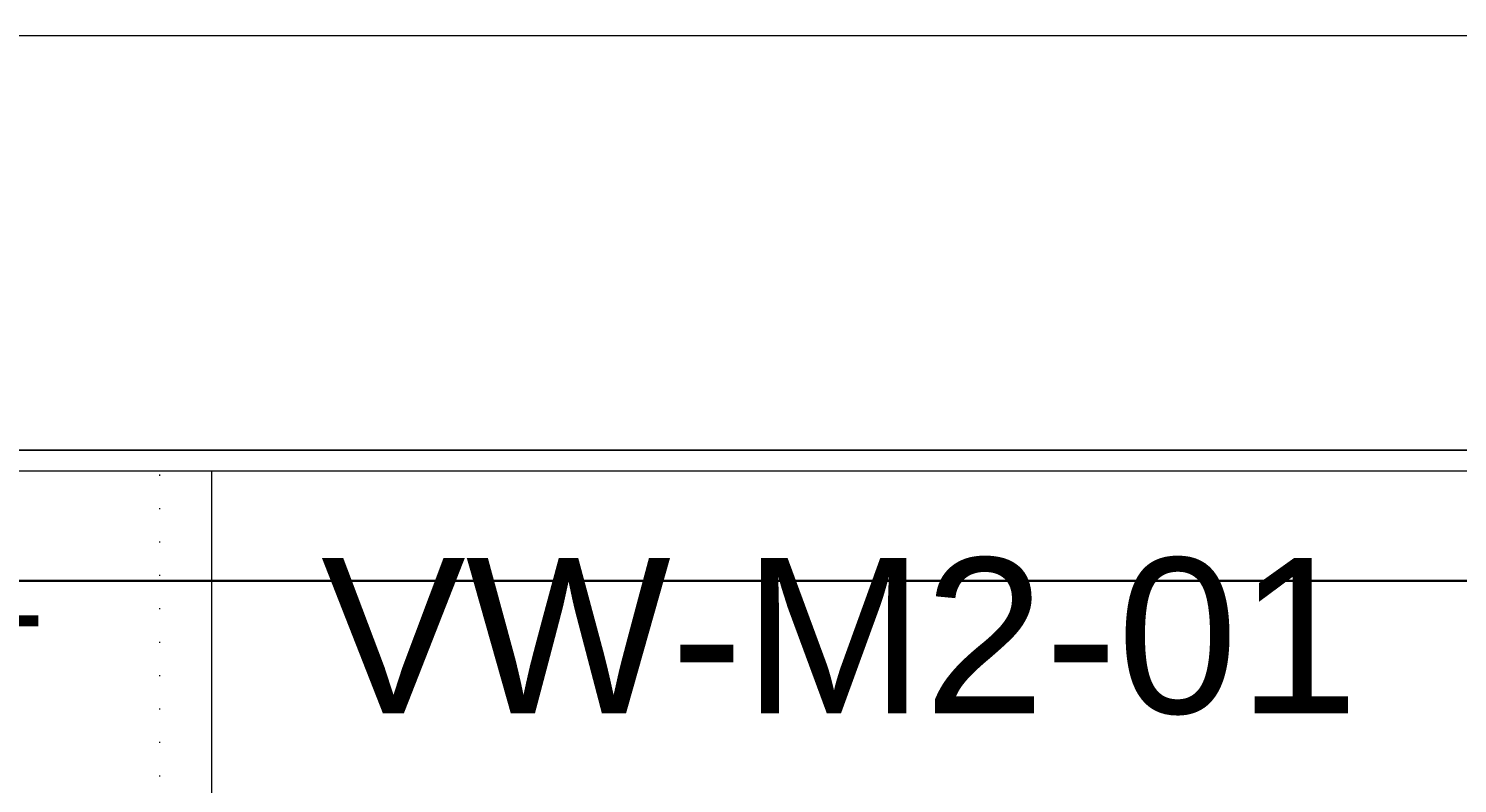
# Model space of a CAD drawing. Extents: x -2012 to 34975, y -1043 to 8321.
# Drawn here: x 24200.2 to 24338, y 590.3 to 663.2 of the extents above; entities that cross this region are included whole.
import ezdxf
from ezdxf.enums import TextEntityAlignment as Align

# ---------------------------------------------------------------- set-up
doc = ezdxf.new("R2010")
doc.units = 0
doc.header["$LTSCALE"] = 25
doc.linetypes.add('DOT2', pattern=[0.125, 0, -0.125])
doc.layers.get('0').update_dxf_attribs({"color": 9, "lineweight": 9})
for name, color, linetype, lineweight in [('01', 9, 'Continuous', 9), ('14', 9, 'Continuous', 9), ('19', 9, 'Continuous', 9), ('19D', 9, 'DOT2', 9), ('21', 9, 'Continuous', 9), ('21_MAHAL', 9, 'Continuous', 9), ('E-KABLO', 7, 'Continuous', 30)]:
    doc.layers.add(name, color=color, linetype=linetype, lineweight=lineweight)
doc.styles.add('Arial', font='arial.ttf', dxfattribs={"height": 2.5})
doc.styles.add('MuuM_TEXT-STANDART', font='ARIALN.TTF')

# ---------------------------------------------------------------- blocks, each defined once
blk = doc.blocks.new('merdvn2.mekanik')
at = {"layer": '19', "linetype": 'Continuous'}
blk.add_lwpolyline([(24207.84, -297.5), (24207.84, -179.5)], dxfattribs=at)
at = {"layer": '19D'}
blk.add_lwpolyline([(24202.84, -302.5), (24202.84, -179.5)], dxfattribs=at)
at = {"layer": '21', "style": 'MuuM_TEXT-STANDART'}
blk.add_text('1', height=10, dxfattribs=at).set_placement((24191.65, -184.5), align=Align.TOP_RIGHT)
blk = doc.blocks.new('0_roomno2')
at = {"style": 'Arial'}
blk.add_attdef('ODANO', (0, 1.17), '', height=2, dxfattribs=at)
blk.add_attdef('MEKANADI', text='', height=2, dxfattribs=at).set_placement((0.35, -3), align=Align.BOTTOM_LEFT)
at = {"style": 'MuuM_TEXT-STANDART', "width": 0.6}
for tag, p in [('YER01', (10, -4.5)), ('TAVAN01', (13.75, -4.5)), ('DUVAR01', (17.5, -4.5)), ('YER02', (10, -6.75)), ('TAVAN02', (13.75, -6.75)), ('DUVAR02', (17.5, -6.75)), ('YER03', (10, -9)), ('TAVAN03', (13.75, -9)), ('DUVAR03', (17.5, -9))]:
    blk.add_attdef(tag, text='', height=1.5, dxfattribs=at).set_placement(p, align=Align.MIDDLE_CENTER)
for tag, p in [('M2', (0.35, -4.875)), ('TEMIZTAVANYUKSEKLIGI', (1.8, -8.608))]:
    blk.add_attdef(tag, text='', height=1.5, dxfattribs=at).set_placement(p, align=Align.MIDDLE_LEFT)

msp = doc.modelspace()

# ---------------------------------------------------------------- linework, layer by layer
at = {"layer": '01'}
for points in [[(24395.84, 662.5), (23795.84, 662.5)], [(24395.84, 662.5), (24395.84, 622.5), (23847.84, 622.5), (23845.84, 622.5), (23845.84, 354.5), (23845.84, 352.5), (24395.84, 352.5), (24395.84, 312.5), (23795.84, 312.5), (23795.84, 662.5)]]:
    msp.add_lwpolyline(points, dxfattribs=at)
msp.add_lwpolyline([(24395.84, 662.5), (23795.84, 662.5), (23795.84, 312.5), (24395.84, 312.5), (24395.84, 352.5), (23845.84, 352.5), (23845.84, 622.5), (24395.84, 622.5)], close=True, dxfattribs=at)
at = {"layer": '14'}
msp.add_lwpolyline([(23817.84, 759.5), (24472.84, 759.5), (24472.84, 740.5), (24397.84, 740.5), (24397.84, 475.5), (24376.84, 475.5), (24376.84, 620.5), (23847.84, 620.5)], dxfattribs=at)
at = {"layer": 'E-KABLO', "color": 6}
msp.add_line((24351.55, 609.89), (23856.34, 609.89), dxfattribs=at)

# ---------------------------------------------------------------- block references
msp.add_blockref('merdvn2.mekanik', (10, 800))
at = {"layer": '21_MAHAL'}
ref = msp.add_blockref('0_roomno2', (24228.37, 588.34), dxfattribs=dict(at, xscale=7.5, yscale=7.5, zscale=7.5))
ref.add_attrib('ODANO', 'VW-M2-01', (24228.37, 597.11), dxfattribs={"layer": '0', "height": 15, "style": 'Arial'})

doc.saveas('drawing.dxf')
